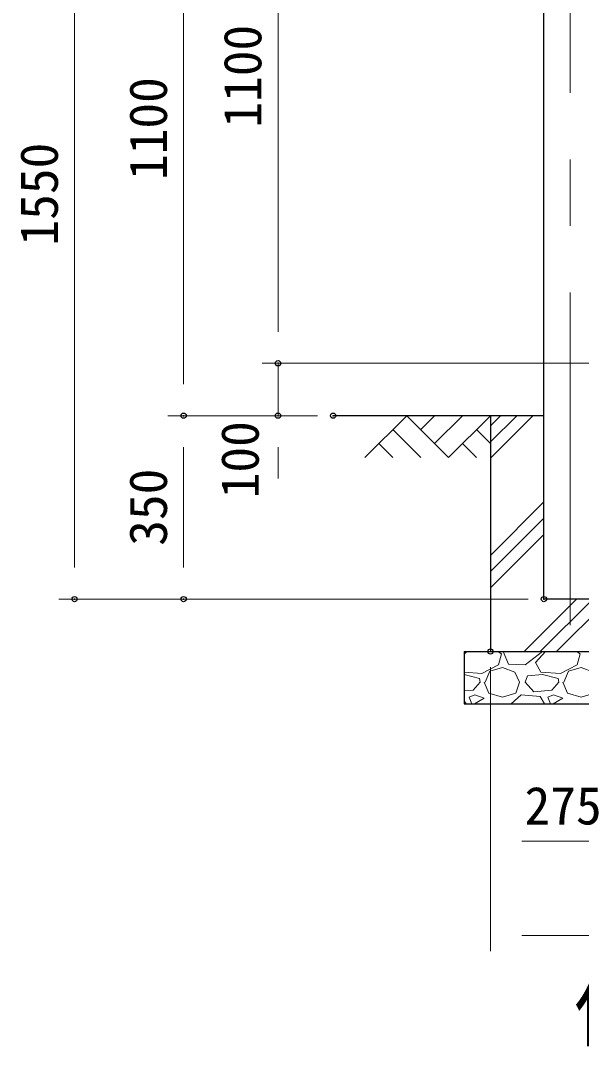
# Model space of a CAD drawing. Units: millimetres, scale not verified. Extents: x -6300 to 6300, y -4455 to 4455.
# Drawn here: x 1857 to 2927, y -2202 to -244 of the extents above; entities that cross this region are included whole.
import ezdxf
from ezdxf.enums import TextEntityAlignment as Align

# ---------------------------------------------------------------- set-up
doc = ezdxf.new("R2010")
doc.units = ezdxf.units.MM
doc.header["$LTSCALE"] = 20
doc.header["$PDMODE"] = 32
doc.header["$PDSIZE"] = 10
doc.linetypes.add('USER1', pattern=[50.8, 31.75, -6.35, 6.35, -6.35])
for name, color, linetype, lineweight in [('0-0_D-TTL-TXT', 7, 'Continuous', 25), ('0-1_D-STR1', 1, 'Continuous', 25), ('0-2_D-STR4', 7, 'Continuous', 25), ('0-3_D-BMK', 2, 'USER1', 13), ('0-6_D-STR-DIM', 7, 'Continuous', 13), ('0-A_D-DCR-HCH', 7, 'Continuous', 13), ('0-B_D-BGD', 7, 'Continuous', 25)]:
    doc.layers.add(name, color=color, linetype=linetype, lineweight=lineweight)
doc.layers.add('0-8_Defpoints', color=8, linetype='Continuous')
doc.styles.add('ＭＳ ゴシック', font='')
doc.styles.get('ＭＳ ゴシック').set_extended_font_data('MS Gothic')

msp = doc.modelspace()

# ---------------------------------------------------------------- linework, layer by layer
at = {"layer": '0-1_D-STR1'}
for p, q in [((2855.21, -1347.97), (2855.21, 202.03)), ((2955.21, -1347.97), (2855.21, -1347.97))]:
    msp.add_line(p, q, dxfattribs=at)
at = {"layer": '0-2_D-STR4'}
for p, q in [((2855.21, -997.97), (2753.21, -997.97)), ((2753.21, -997.97), (2753.21, -1447.97)), ((2703.21, -1447.97), (3903.21, -1447.97)), ((2703.21, -1447.97), (2703.21, -1547.97)), ((2703.21, -1547.97), (3903.21, -1547.97))]:
    msp.add_line(p, q, dxfattribs=at)
at = {"layer": '0-3_D-BMK'}
msp.add_line((2905.21, -1397.97), (2905.21, 252.03), dxfattribs=at)
at = {"layer": '0-6_D-STR-DIM'}
for p, q in [((1960.1, 142.03), (1960.1, -1287.97)), ((2348.1, 142.03), (2348.1, -837.97)), ((2168.1, 42.03), (2168.1, -937.97)), ((2348.1, -837.97), (2348.1, -777.97)), ((2973.21, -897.97), (2318.1, -897.97)), ((2973.21, -897.97), (2318.1, -897.97)), ((2348.1, -897.97), (2348.1, -997.97)), ((2423.21, -997.97), (2138.1, -997.97)), ((2423.21, -997.97), (2138.1, -997.97)), ((2423.21, -997.97), (2318.1, -997.97)), ((2168.1, -1057.97), (2168.1, -1287.97)), ((2348.1, -1057.97), (2348.1, -1117.97)), ((2825.21, -1347.97), (1930.1, -1347.97)), ((2825.21, -1347.97), (2138.1, -1347.97)), ((2753.21, -1477.97), (2753.21, -1839.96)), ((2753.21, -1477.97), (2753.21, -2019.96)), ((2813.21, -1809.96), (2968.21, -1809.96)), ((2813.21, -1989.96), (3793.21, -1989.96))]:
    msp.add_line(p, q, dxfattribs=at)
at = {"layer": '0-8_Defpoints'}
for p in [(2348.1, -897.97), (2168.1, -997.97), (2348.1, -997.97), (2453.21, -997.97), (1960.1, -1347.97), (2168.1, -1347.97), (2855.21, -1347.97), (2753.21, -1447.97)]:
    msp.add_point(p, dxfattribs=at)
at = {"layer": '0-A_D-DCR-HCH'}
for p, q in [((2593.57, -997.97), (2513.76, -1077.79)), ((2593.57, -997.97), (2673.39, -1077.79)), ((2620.18, -1024.57), (2646.79, -997.97)), ((2646.79, -1051.18), (2700, -997.97)), ((2673.39, -1077.79), (2753.21, -997.97)), ((2753.21, -1079.05), (2834.29, -997.97)), ((2753.21, -1048.11), (2803.35, -997.97)), ((2753.21, -1017.17), (2772.42, -997.97)), ((2566.97, -1024.57), (2620.42, -1077.79)), ((2726.6, -1024.57), (2753.21, -1051.06)), ((2540.36, -1051.18), (2567.09, -1077.79)), ((2700, -1051.18), (2726.73, -1077.79)), ((2879.26, -1447.97), (3242.32, -1084.91)), ((2753.21, -1264.66), (2855.21, -1162.66)), ((2753.21, -1295.6), (2855.21, -1193.6)), ((2753.21, -1326.53), (2855.21, -1224.53)), ((2817.39, -1447.97), (2917.39, -1347.97)), ((2848.33, -1447.97), (2948.33, -1347.97)), ((2703.21, -1453.36), (2708.06, -1447.97)), ((2767.52, -1447.97), (2774.42, -1452.74)), ((2777.69, -1447.97), (2787.92, -1472.24)), ((2819.42, -1473.74), (2852.42, -1448.24)), ((2838.92, -1469.24), (2858.06, -1447.97)), ((2852.42, -1448.24), (2852.5, -1447.97)), ((2917.52, -1447.97), (2924.42, -1452.74)), ((2774.42, -1452.74), (2768.42, -1473.74)), ((2924.42, -1452.74), (2918.42, -1473.74)), ((2736.92, -1490.24), (2703.21, -1487.55)), ((2768.42, -1473.74), (2736.92, -1490.24)), ((2742.92, -1506.74), (2751.92, -1485.74)), ((2751.92, -1485.74), (2775.92, -1478.24)), ((2775.92, -1478.24), (2799.92, -1487.24)), ((2787.92, -1472.24), (2819.42, -1473.74)), ((2799.92, -1487.24), (2808.92, -1506.74)), ((2849.42, -1487.24), (2838.92, -1469.24)), ((2886.92, -1490.24), (2849.42, -1487.24)), ((2918.42, -1473.74), (2886.92, -1490.24)), ((2892.92, -1506.74), (2901.92, -1485.74)), ((2901.92, -1485.74), (2925.92, -1478.24)), ((2925.92, -1478.24), (2949.92, -1487.24)), ((2732.42, -1499.24), (2703.21, -1491.94)), ((2733.92, -1506.74), (2720.42, -1521.74)), ((2733.92, -1506.74), (2732.42, -1499.24)), ((2741.42, -1506.74), (2750.42, -1527.74)), ((2801.42, -1527.74), (2808.92, -1506.74)), ((2819.42, -1506.74), (2823.92, -1494.74)), ((2835.92, -1524.74), (2819.42, -1506.74)), ((2852.42, -1491.74), (2823.92, -1494.74)), ((2882.42, -1499.24), (2852.42, -1491.74)), ((2883.92, -1506.74), (2870.42, -1521.74)), ((2883.92, -1506.74), (2882.42, -1499.24)), ((2891.42, -1506.74), (2900.42, -1527.74)), ((2720.42, -1521.74), (2703.21, -1523.24)), ((2870.42, -1521.74), (2835.92, -1524.74)), ((2706.61, -1547.97), (2703.21, -1542.41)), ((2723.42, -1530.74), (2712.92, -1535.24)), ((2712.92, -1535.24), (2718, -1547.97)), ((2722.71, -1547.97), (2741.42, -1536.74)), ((2741.42, -1536.74), (2723.42, -1530.74)), ((2750.42, -1527.74), (2775.92, -1535.24)), ((2775.92, -1535.24), (2801.42, -1527.74)), ((2811.92, -1530.74), (2793.05, -1547.97)), ((2847.92, -1533.74), (2811.92, -1530.74)), ((2856.61, -1547.97), (2847.92, -1533.74)), ((2873.42, -1530.74), (2862.92, -1535.24)), ((2862.92, -1535.24), (2868, -1547.97)), ((2872.71, -1547.97), (2891.42, -1536.74)), ((2891.42, -1536.74), (2873.42, -1530.74)), ((2900.42, -1527.74), (2925.92, -1535.24)), ((2925.92, -1535.24), (2951.42, -1527.74))]:
    msp.add_line(p, q, dxfattribs=at)
at = {"layer": '0-B_D-BGD'}
msp.add_line((2753.21, -997.97), (2453.21, -997.97), dxfattribs=at)

# ---------------------------------------------------------------- texts
at = {"layer": '0-0_D-TTL-TXT', "style": 'ＭＳ ゴシック'}
msp.add_text('側\u3000面\u3000図', height=115.4, dxfattribs=at).set_placement((2913.36, -2223.61), align=Align.BOTTOM_LEFT)
at = {"layer": '0-6_D-STR-DIM', "style": 'ＭＳ ゴシック'}
for s, p in [('1100', (2337.98, -448.32)), ('1100', (2157.98, -548.32)), ('1550', (1949.98, -673.32)), ('100', (2333.05, -1155.69)), ('350', (2157.98, -1246.28))]:
    msp.add_text(s, height=72.14, rotation=90, dxfattribs=at).set_placement(p, align=Align.BOTTOM_LEFT)
msp.add_text('275', height=72.14, dxfattribs=at).set_placement((2818.19, -1799.83), align=Align.BOTTOM_LEFT)

doc.saveas('drawing.dxf')
